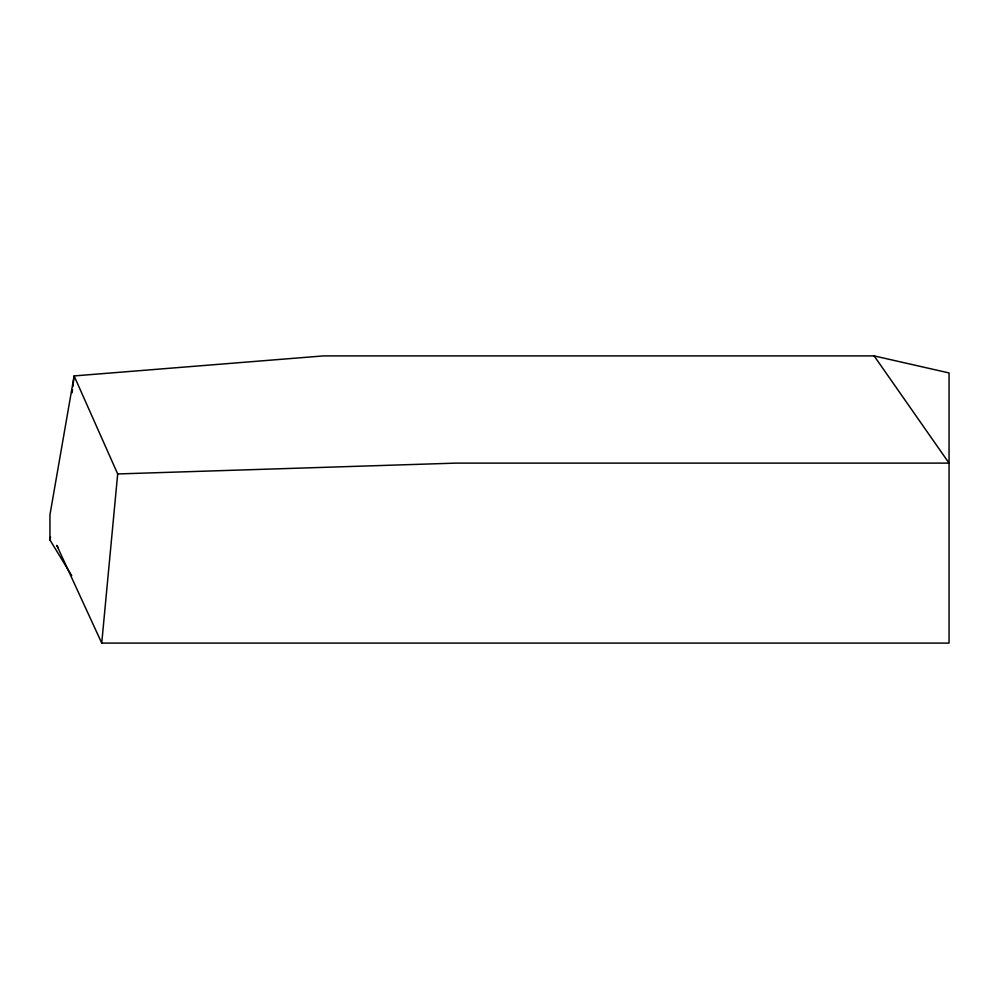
<?xml version="1.0" encoding="UTF-8"?>
<svg xmlns="http://www.w3.org/2000/svg" width="999" height="999" viewBox="0 0 999 999"><rect width="100%" height="100%" fill="white"/><g stroke="black" fill="none" stroke-linecap="round" stroke-linejoin="round"><path stroke-width="1.5" d="M101.736 643.094L117.682 473.951L74.126 375.924L323.489 355.906L874.125 355.906L949.05 372.939L949.05 643.094L101.736 643.094L56.793 545.367L58.329 548.051M72.165 392.694L72.515 389.647M72.877 386.601L74.126 375.924L49.95 514.785L49.95 539.972L71.753 575.674M49.95 539.972L50.487 536.95M117.682 473.951L456.106 463.111L949.05 463.111L874.125 355.906"/></g></svg>
